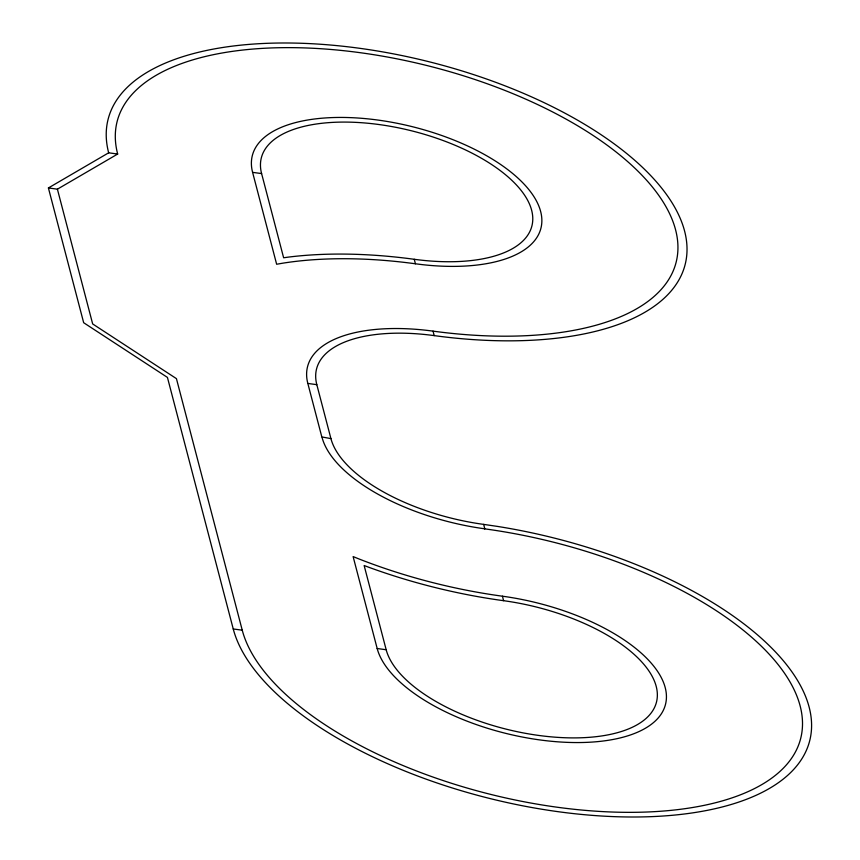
<?xml version="1.0" encoding="UTF-8"?>
<svg xmlns="http://www.w3.org/2000/svg" width="860" height="860" viewBox="0 0 860 860"><rect width="100%" height="100%" fill="white"/><g stroke="black" fill="none" stroke-linecap="round" stroke-linejoin="round"><path stroke-width="1.29" d="M48.407 187.953L108.661 152.811A297.517 134.149 14.1 0 1 359.029 48.214A297.517 134.149 14.1 0 1 684.582 231.017A297.517 134.149 14.1 0 1 434.214 335.615A139.503 62.898 14.1 0 0 316.824 384.667L307.826 383.442L321.823 436.934L330.928 438.611A139.567 62.93 14.1 0 0 483.599 524.374L497.284 526.385A297.517 134.149 14.1 0 1 810.195 711.693A297.517 134.149 14.1 0 1 554.238 811.141A297.517 134.149 14.1 0 1 233.243 628.972L167.431 377.411L83.667 322.715L48.407 187.953L57.405 189.178L117.669 154.037A288.218 129.946 14.1 0 1 360.2 52.697A288.218 129.946 14.1 0 1 675.573 229.792A288.218 129.946 14.1 0 1 433.042 331.132A148.801 67.091 14.1 0 0 307.826 383.442M415.423 263.784L422.271 264.633A148.801 67.091 14.1 0 0 539.972 209.174A148.801 67.091 14.1 0 0 375.53 119.744A148.801 67.091 14.1 0 0 252.603 172.355L276.64 264.246L283.09 263.128A288.143 129.914 14.1 0 1 415.423 263.784L414.251 259.29A297.517 134.138 14.1 0 0 288.659 257.075L283.628 257.774L261.601 173.58L252.603 172.355M108.661 152.811L117.669 154.037M414.251 259.29L414.327 259.301A139.503 62.898 14.1 0 0 531.63 210.227A139.503 62.898 14.1 0 0 378.97 124.528A139.503 62.898 14.1 0 0 261.601 173.58M233.243 628.972L242.24 630.187A288.218 129.946 14.1 0 0 557.613 807.282A288.218 129.946 14.1 0 0 800.144 705.952A288.218 129.946 14.1 0 0 484.771 528.857L483.685 524.385M377.175 648.515A148.801 67.091 14.1 0 0 539.972 739.944A148.801 67.091 14.1 0 0 665.221 687.656A148.801 67.091 14.1 0 0 502.476 596.206A288.197 129.946 14.1 0 1 357.781 558.484L353.116 556.571L377.175 648.515L386.172 649.741A139.503 62.898 14.1 0 0 538.822 735.45A139.503 62.898 14.1 0 0 656.212 686.409A139.503 62.898 14.1 0 0 503.562 600.688A297.506 134.138 14.1 0 1 368.994 567.342L364.145 565.525L386.172 649.741M484.76 528.814L484.846 528.825A148.769 67.08 14.1 0 1 322.048 437.407M433.042 331.132L434.214 335.615M316.813 384.667L330.928 438.611M242.24 630.187L176.429 378.637L92.665 323.94L57.405 189.178M502.476 596.206L503.562 600.688"/></g></svg>
